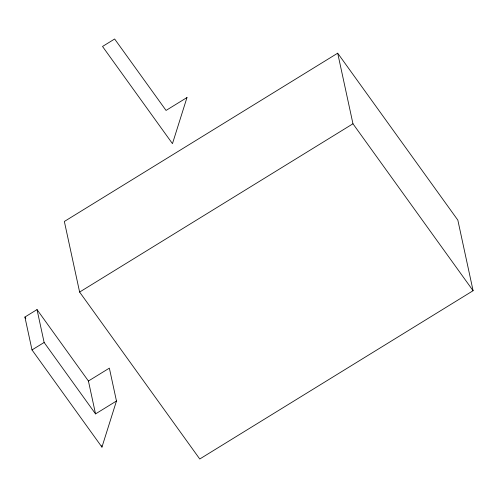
<?xml version="1.0" encoding="UTF-8"?>
<svg xmlns="http://www.w3.org/2000/svg" width="498" height="498" viewBox="0 0 498 498"><rect width="100%" height="100%" fill="white"/><g stroke="black" fill="none" stroke-linecap="round" stroke-linejoin="round"><path stroke-width="0.75" d="M88.426 381.02L37.02 309.588L24.9 317.052L32.009 349.926L101.947 447.117L116.47 401.008L109.361 368.134L88.426 381.02L95.535 413.9L116.47 401.008M337.7 53.18L64.354 221.467L79.618 292.065L199.754 459L473.1 290.708L457.836 220.116L337.7 53.18L352.964 123.772L473.1 290.708M79.618 292.065L352.964 123.772M32.009 349.926L44.129 342.468L37.02 309.588M44.129 342.468L95.535 413.9M24.9 317.052L25.809 318.315M101.623 445.623L101.947 447.117M186.987 97.546L172.464 143.648L102.526 46.463L114.646 39L166.052 110.432L186.987 97.546"/></g></svg>
